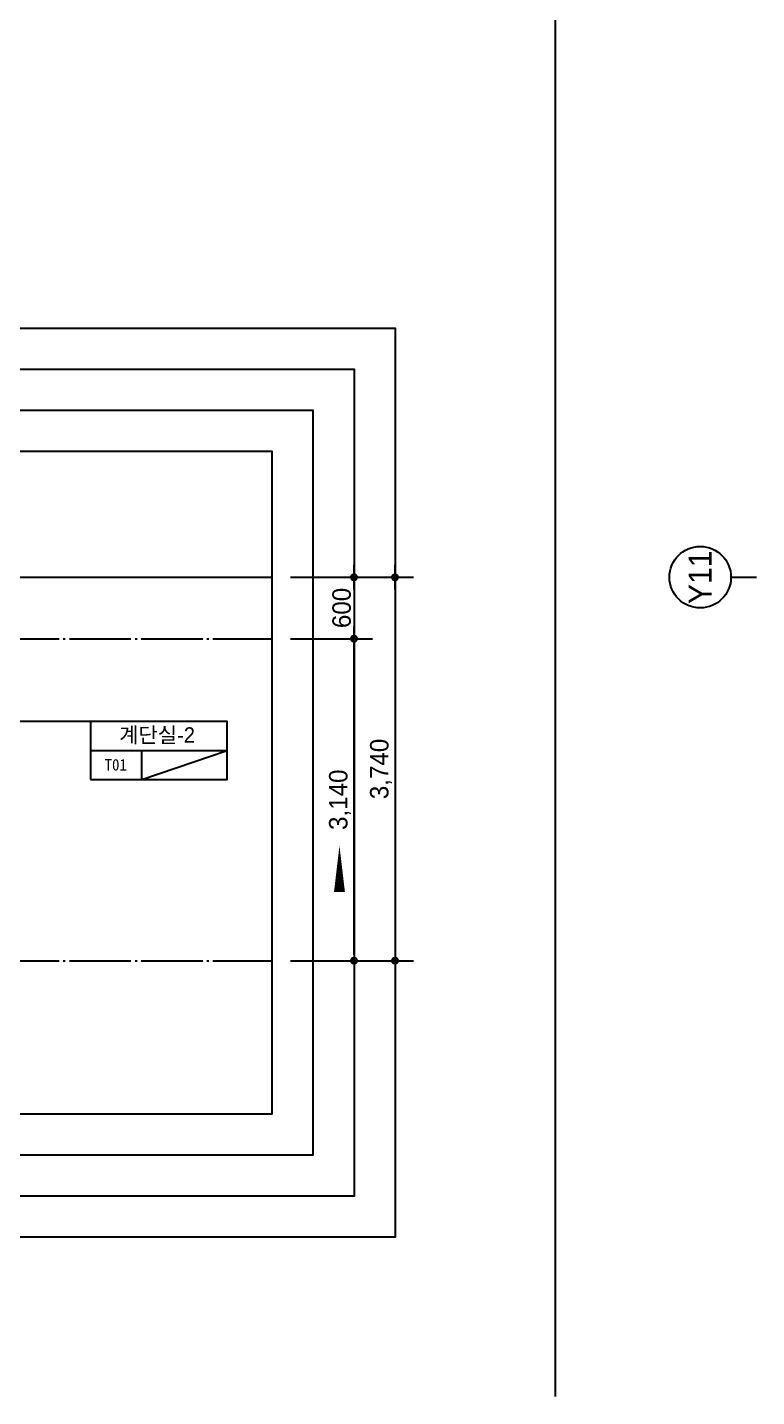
# Model space of a CAD drawing. Header units: millimetres. Extents: x 252711992 to 505989238, y 504776675 to 1009617600.
# Drawn here: x 252934945 to 252942054, y 504804712 to 504818065 of the extents above; entities that cross this region are included whole.
import ezdxf
from ezdxf.enums import TextEntityAlignment as Align
from ezdxf.xclip import XClip

# ---------------------------------------------------------------- set-up
doc = ezdxf.new("R2010")
doc.units = ezdxf.units.MM
doc.header["$XCLIPFRAME"] = 0
doc.linetypes.add('CEN', pattern=[35, 30, -2, 1, -2])
for name, color, linetype in [('$ZCDB_AUDIT_GENERATED_600D18', 7, 'Continuous'), ('4A.TEC CEN', 1, 'CEN'), ('4A.TEC TEXT 2', 3, 'Continuous'), ('4A.TEC 심볼', 7, 'Continuous'), ('ROM', 7, 'Continuous'), ('SYM', 1, 'Continuous'), ('TEXT', 7, 'Continuous')]:
    doc.layers.add(name, color=color, linetype=linetype)
doc.layers.add('DEFPOINT', color=135, linetype='Continuous', plot=False)
doc.styles.add('1', font='')
doc.styles.add('GHS', font='malgun.ttf')
doc.styles.add('나눔고딕', font='')
doc.styles.add('돋움', font='')
doc.styles.add('울릉도L', font='')
doc.styles.get('1').set_extended_font_data('DotumChe')
doc.styles.get('나눔고딕').set_extended_font_data('Dotum')
doc.styles.get('돋움').set_extended_font_data('Dotum')
doc.styles.get('울릉도L').set_extended_font_data('Dotum')
doc.dimstyles.new('DIM_600(외부치수)', dxfattribs={"dimscale": 400, "dimtxt": 3.3, "dimasz": 1, "dimexe": 2, "dimexo": 2, "dimgap": 1, "dimtad": 1, "dimdec": 0, "dimdsep": 46, "dimlunit": 6, "dimtxsty": '나눔고딕', "dimblk1": 'DIMDOT', "dimblk2": 'DIMDOT', "dimsah": 1, "dimcen": 2.5, "dimdle": 1.5, "dimclrd": 8, "dimclre": 8, "dimclrt": 3, "dimadec": 0, "dimazin": 0, "dimtfac": 1, "dimtdec": 0, "dimtix": 1, "dimtmove": 2, "dimatfit": 3, "dimldrblk": 'DIMDOT', "dimfxl": 1, "dimtvp": 1, "dimtolj": 1, "dimtzin": 0, "dimarcsym": 0})

# ---------------------------------------------------------------- blocks, each defined once
blk = doc.blocks.new('ccs122')
at = {"layer": '4A.TEC 심볼'}
blk.add_line((0, 8), (0, 3), dxfattribs=at)
blk.add_circle((0, 14), 6, dxfattribs=at)
at = {"layer": '4A.TEC TEXT 2', "color": 3, "style": 'GHS'}
blk.add_attdef('NO', text='', height=4.5, dxfattribs=at).set_placement((-0.01, 14.02), align=Align.MIDDLE_CENTER)
blk = doc.blocks.new('dwgFD3B')
at = {"layer": '4A.TEC CEN', "color": 250, "ltscale": 500}
blk.add_line((49194.51, -103936.83, -3333.33), (358000, -103936.83, -3333.33), dxfattribs=at)
blk = doc.blocks.new('A$C6C9969DE')
at = {"layer": 'ROM', "color": 0, "linetype": 'Continuous'}
for p, q in [((0, 510), (2400, 510)), ((900, 0), (900, 510))]:
    blk.add_line(p, q, dxfattribs=at)
blk.add_lwpolyline([(0, 0), (2400, 0), (2400, 1020), (0, 1020)], close=True, dxfattribs=at)
blk = doc.blocks.new('DIMDOT')
at = {"color": 0}
blk.add_line((-2, 0), (2, 0), dxfattribs=at)
for radius in [0.5, 0.25]:
    blk.add_circle((0, 0), radius, dxfattribs=at)
blk = doc.blocks.new('*D842')
at = {"layer": '$ZCDB_AUDIT_GENERATED_600D18', "color": 8, "lineweight": -2, "transparency": 16777216}
for p, q in [((252937509, 504812703), (252938309, 504812703)), ((252938129, 504812643), (252938129, 504812163)), ((252937509, 504812103), (252938309, 504812103))]:
    blk.add_line(p, q, dxfattribs=at)
at = {"layer": 'Defpoints', "color": 0, "transparency": 16777216}
for p in [(252937329, 504812703, 0), (252937329, 504812103, 0), (252938129, 504812103)]:
    blk.add_point(p, dxfattribs=at)
at = {"layer": '$ZCDB_AUDIT_GENERATED_600D18', "color": 8, "lineweight": -2, "transparency": 16777216, "xscale": 60, "yscale": 60, "zscale": 60}
for p, rotation in [((252938129, 504812703), 90), ((252938129, 504812103), 270)]:
    blk.add_blockref('DIMDOT', p, dxfattribs=dict(at, rotation=rotation))
at = {"layer": '$ZCDB_AUDIT_GENERATED_600D18', "color": 3, "transparency": 16777216, "insert": (252938009, 504812403), "char_height": 180, "attachment_point": 5, "rotation": 90, "style": '나눔고딕'}
blk.add_mtext('\\A1;600', dxfattribs=at)
blk = doc.blocks.new('*D843')
at = {"layer": '$ZCDB_AUDIT_GENERATED_600D18', "color": 8, "lineweight": -2, "transparency": 16777216}
for p, q in [((252937509, 504812103), (252938309, 504812103)), ((252938129, 504809023), (252938129, 504812043)), ((252937509, 504808963), (252938309, 504808963))]:
    blk.add_line(p, q, dxfattribs=at)
at = {"layer": 'Defpoints', "color": 0, "transparency": 16777216}
for p in [(252937329, 504812103, 0), (252938129, 504812103), (252937329, 504808963, 0)]:
    blk.add_point(p, dxfattribs=at)
at = {"layer": '$ZCDB_AUDIT_GENERATED_600D18', "color": 8, "lineweight": -2, "transparency": 16777216, "xscale": 60, "yscale": 60, "zscale": 60}
for p, rotation in [((252938129, 504812103), 90), ((252938129, 504808963), 270)]:
    blk.add_blockref('DIMDOT', p, dxfattribs=dict(at, rotation=rotation))
at = {"layer": '$ZCDB_AUDIT_GENERATED_600D18', "color": 3, "transparency": 16777216, "insert": (252937992, 504810533), "char_height": 180, "attachment_point": 5, "rotation": 90, "style": '나눔고딕'}
blk.add_mtext('\\A1;3,140', dxfattribs=at)
blk = doc.blocks.new('*D844')
at = {"layer": '$ZCDB_AUDIT_GENERATED_600D18', "color": 8, "lineweight": -2, "transparency": 16777216}
for p, q in [((252937509, 504812703), (252938709, 504812703)), ((252938529, 504812643), (252938529, 504809023)), ((252937509, 504808963), (252938709, 504808963))]:
    blk.add_line(p, q, dxfattribs=at)
at = {"layer": 'Defpoints', "color": 0, "transparency": 16777216}
for p in [(252937329, 504812703, 0), (252937329, 504808963, 0), (252938529, 504808963)]:
    blk.add_point(p, dxfattribs=at)
at = {"layer": '$ZCDB_AUDIT_GENERATED_600D18', "color": 8, "lineweight": -2, "transparency": 16777216, "xscale": 60, "yscale": 60, "zscale": 60}
for p, rotation in [((252938529, 504812703), 90), ((252938529, 504808963), 270)]:
    blk.add_blockref('DIMDOT', p, dxfattribs=dict(at, rotation=rotation))
at = {"layer": '$ZCDB_AUDIT_GENERATED_600D18', "color": 3, "transparency": 16777216, "insert": (252938392, 504810833), "char_height": 180, "attachment_point": 5, "rotation": 90, "style": '나눔고딕'}
blk.add_mtext('\\A1;3,740', dxfattribs=at)

msp = doc.modelspace()

# ---------------------------------------------------------------- linework, layer by layer
msp.add_line((252936059.09, 504810730.34), (252936892.42, 504811013.67))
at = {"layer": '4A.TEC CEN', "ltscale": 20}
for p, q in [((252925554.04, 504812103.18), (252937329.04, 504812103.18)), ((252925554.04, 504808963.18), (252937329.04, 504808963.18))]:
    msp.add_line(p, q, dxfattribs=at)
at = {"layer": 'DEFPOINT'}
msp.add_line((252940091.54, 504831962.29, 3333.33), (252940091.54, 504804712.29, 3333.33), dxfattribs=at)
at = {"layer": 'DEFPOINT', "elevation": 3333.33}
for points in [[(252924354.04, 504815132.16), (252938529.04, 504815132.16), (252938529.04, 504806267.16), (252924354.04, 504806267.16)], [(252924754.04, 504814732.16), (252938129.04, 504814732.16), (252938129.04, 504806667.16), (252924754.04, 504806667.16)], [(252925154.04, 504814332.16), (252937729.04, 504814332.16), (252937729.04, 504807067.16), (252925154.04, 504807067.16)], [(252925554.04, 504813932.16), (252937329.04, 504813932.16), (252937329.04, 504807467.16), (252925554.04, 504807467.16)]]:
    msp.add_lwpolyline(points, close=True, dxfattribs=at)
at = {"layer": 'SYM'}
msp.add_lwpolyline([(252937987.23, 504810084.99, 0, 106.74, 0), (252937987.23, 504809632.12, 0, 0, 0), (252936674.28, 504809632.12, 0, 0, 0)], format="xyseb", dxfattribs=at)
at = {"layer": 'TEXT'}
msp.add_line((252935559.09, 504811297.01), (252934138.6, 504811297.01), dxfattribs=at)

# ---------------------------------------------------------------- block references
ref = msp.add_blockref('dwgFD3B', (252686421.61, 504916640.01, -1666.22))
XClip(ref).set_block_clipping_path([(239132.4286797941, -109172.850899756), (250907.4286811948, -102707.850900948)])
at = {"layer": '4A.TEC 심볼'}
ref = msp.add_blockref('ccs122', (252942204.04, 504812703.18, -4999.55), dxfattribs=dict(at, xscale=49.99999977496833, yscale=49.99999977496833, zscale=49.99999977496833, rotation=90))
ref.add_attrib('NO', 'Y11', dxfattribs={"layer": '0', "color": 3, "height": 225, "rotation": 90, "style": '울릉도L'}).set_placement((252941503.15, 504812702.87, -4999.55), align=Align.MIDDLE_CENTER)
at = {"layer": 'TEXT', "xscale": 0.5555555568112274, "yscale": 0.5555555568112274, "zscale": 0.5555555568112274}
msp.add_blockref('A$C6C9969DE', (252935559.09, 504810730.34), dxfattribs=at)

# ---------------------------------------------------------------- texts
at = {"layer": 'TEXT'}
for s, height, style, p in [('계단실-2', 150, '돋움', (252936208.99, 504811164.5)), ('T01', 112.5, '1', (252935806.23, 504810874.03))]:
    msp.add_text(s, height=height, dxfattribs=dict(at, style=style)).set_placement(p, align=Align.MIDDLE_CENTER)

# ---------------------------------------------------------------- dimensions: what is measured, and where the dimension line sits
at = {"layer": '$ZCDB_AUDIT_GENERATED_600D18'}
for base, p1, p2, angle, picture, middle in [((252938129.04, 504812103.18, -4999.55), (252937329.04, 504812703.18, -4999.55), (252937329.04, 504812103.18, -4999.55), 270, '*D842', (252938008.92, 504812403.18, -4999.55)), ((252938529.04, 504808963.18, -4999.55), (252937329.04, 504812703.18, -4999.55), (252937329.04, 504808963.18, -4999.55), 270, '*D844', (252938391.58, 504810833.18, -4999.55)), ((252938129.04, 504812103.18, -4999.55), (252937329.04, 504808963.18, -4999.55), (252937329.04, 504812103.18, -4999.55), 90, '*D843', (252937991.58, 504810533.18, -4999.55))]:
    dim = msp.add_linear_dim(base=base, p1=p1, p2=p2, angle=angle, dimstyle='DIM_600(외부치수)', override={"dimscale": 300, "dimtxt": 0.6, "dimasz": 0.2, "dimexe": 0.6, "dimexo": 0.6, "dimgap": 0.1, "dimdec": 1, "dimblk1": 'DIMDOT', "dimblk2": 'DIMDOT', "dimdle": 0.5}, dxfattribs=at)
    dim.commit()
    dim.dimension.update_dxf_attribs({"geometry": picture, "text_midpoint": middle})

doc.saveas('drawing.dxf')
